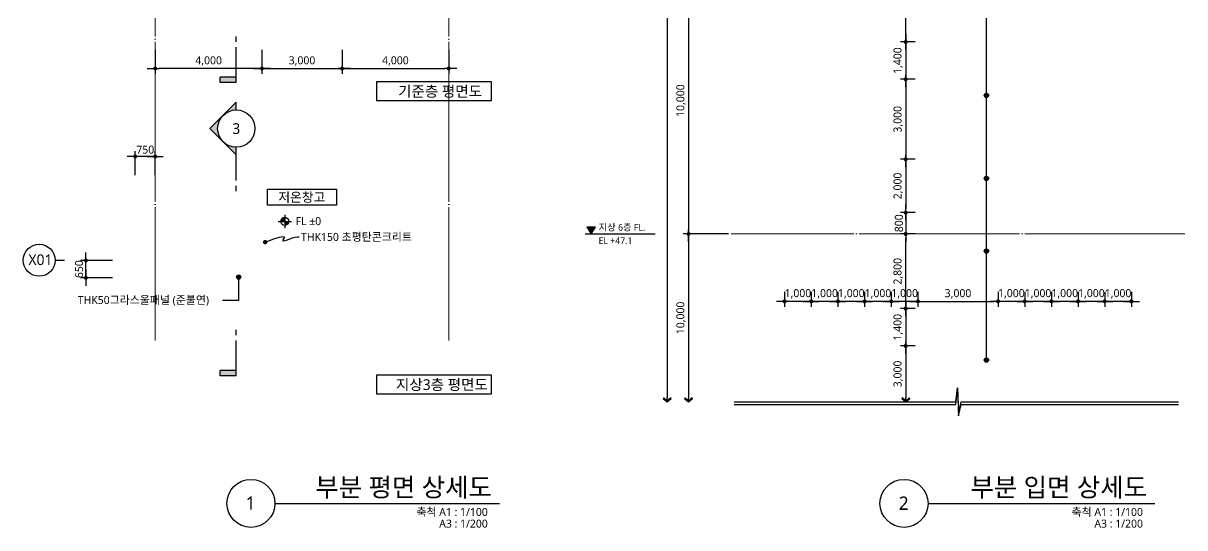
# Model space of a CAD drawing. Header units: millimetres. Extents: x -420989 to -259189, y -1306565 to -1134794.
# Drawn here: x -336989 to -293450, y -1187765 to -1168841 of the extents above; entities that cross this region are included whole.
import ezdxf
from ezdxf.enums import TextEntityAlignment as Align

# ---------------------------------------------------------------- set-up
doc = ezdxf.new("R2010")
doc.units = ezdxf.units.MM
doc.header["$LTSCALE"] = 100
doc.header["$MEASUREMENT"] = 0
doc.linetypes.add('CEN', pattern=[62, 60, -1, 0, -1])
doc.layers.get('0').update_dxf_attribs({"linetype": 'CONTINUOUS'})
for name, color, linetype in [('7-지시선', 7, 'CONTINUOUS'), ('A-DIMS', 7, 'CONTINUOUS'), ('A-MKXS-LEAD', 7, 'CONTINUOUS'), ('AA-SYMB', 1, 'CONTINUOUS'), ('SYMB', 7, 'CONTINUOUS'), ('TEXT', 4, 'CONTINUOUS')]:
    doc.layers.add(name, color=color, linetype=linetype)
for name, color, linetype, lineweight in [('A-AXIS-BUBL', 7, 'CONTINUOUS', 25), ('A-AXIS-LINE', 1, 'CEN', 15), ('A-CONC-LIN1', 2, 'CONTINUOUS', 40), ('A-MKXS-MAK1', 3, 'CONTINUOUS', 25), ('A-MKXS-TEXT1', 3, 'CONTINUOUS', 25), ('A-MKXS-TEXT2', 7, 'CONTINUOUS', 25), ('A-MKXX-NAME', 3, 'CONTINUOUS', 25), ('A-MKXX-SYMB', 7, 'CONTINUOUS', 25), ('A-XXXX-SYMB', 7, 'CONTINUOUS', 25), ('A-XXXX-TXT1', 3, 'CONTINUOUS', 25), ('A-XXXX-TXT2', 3, 'CONTINUOUS', 25)]:
    doc.layers.add(name, color=color, linetype=linetype, lineweight=lineweight)
doc.styles.add('HY울릉도L', font='')
doc.styles.add('맑은고딕', font='malgun.ttf')
doc.styles.get('HY울릉도L').set_extended_font_data('HYwulM')
doc.dimstyles.new('CDIM', dxfattribs={"dimtxt": 3, "dimasz": 1.5, "dimexe": 2, "dimexo": 1, "dimgap": 1, "dimtad": 1, "dimdec": 0, "dimrnd": 0.5, "dimzin": 0, "dimdsep": 32, "dimlunit": 6, "dimtxsty": 'HY울릉도L', "dimblk1": '_CIDOT', "dimblk2": '_CIDOT', "dimsah": 1, "dimcen": 5.5, "dimclrd": 2, "dimclre": 2, "dimclrt": 7, "dimadec": 0, "dimazin": 0, "dimtfac": 1, "dimtdec": 0, "dimtix": 1, "dimtmove": 2, "dimatfit": 1, "dimldrblk": '_CIDOT', "dimfxl": 1, "dimtolj": 1, "dimtzin": 0, "dimlwd": -1, "dimarcsym": 0})

# ---------------------------------------------------------------- blocks, each defined once
blk = doc.blocks.new('_CIDOT')
at = {"color": 0, "linetype": 'ByBlock'}
blk.add_line((2, 0), (-1, 0), dxfattribs=at)
at = {"color": 0, "linetype": 'ByBlock', "const_width": 0.5}
blk.add_lwpolyline([(-0.25, 0, 1), (0.25, 0, 1)], format="xyb", close=True, dxfattribs=at)
blk = doc.blocks.new('*D24')
at = {"layer": 'A-DIMS', "lineweight": -2, "transparency": 16777216}
for p, q in [((-300450, -1178912), (-300450, -1179472)), ((-299450, -1178912), (-299450, -1179472))]:
    blk.add_line(p, q, dxfattribs=at)
at = {"layer": 'A-DIMS', "transparency": 16777216}
for p, q in [((-300600, -1179272), (-300750, -1179272)), ((-299450, -1179272), (-300450, -1179272)), ((-299300, -1179272), (-299150, -1179272))]:
    blk.add_line(p, q, dxfattribs=at)
at = {"layer": 'A-DIMS', "transparency": 16777216, "xscale": 150, "yscale": 150, "zscale": 150}
blk.add_blockref('_CIDOT', (-300450, -1179272), dxfattribs=at)
at = {"layer": 'A-DIMS', "transparency": 16777216, "xscale": 150, "yscale": 150, "zscale": 150, "rotation": 180}
blk.add_blockref('_CIDOT', (-299450, -1179272), dxfattribs=at)
at = {"layer": 'A-DIMS', "color": 3, "transparency": 16777216, "insert": (-299950, -1178991), "char_height": 300, "attachment_point": 5, "style": '맑은고딕'}
blk.add_mtext('\\A1;1,000', dxfattribs=at)
blk = doc.blocks.new('*D25')
at = {"layer": 'A-DIMS', "lineweight": -2, "transparency": 16777216}
for p, q in [((-303450, -1178912), (-303450, -1179472)), ((-300450, -1178912), (-300450, -1179472))]:
    blk.add_line(p, q, dxfattribs=at)
at = {"layer": 'A-DIMS', "transparency": 16777216}
blk.add_line((-303300, -1179272), (-300600, -1179272), dxfattribs=at)
at = {"layer": 'A-DIMS', "transparency": 16777216, "xscale": 150, "yscale": 150, "zscale": 150, "rotation": 180}
blk.add_blockref('_CIDOT', (-303450, -1179272), dxfattribs=at)
at = {"layer": 'A-DIMS', "transparency": 16777216, "xscale": 150, "yscale": 150, "zscale": 150}
blk.add_blockref('_CIDOT', (-300450, -1179272), dxfattribs=at)
at = {"layer": 'A-DIMS', "color": 3, "transparency": 16777216, "insert": (-301950, -1178992), "char_height": 300, "attachment_point": 5, "style": '맑은고딕'}
blk.add_mtext('\\A1;3,000', dxfattribs=at)
blk = doc.blocks.new('*D26')
at = {"layer": 'A-DIMS', "lineweight": -2, "transparency": 16777216}
for p, q in [((-299450, -1178912), (-299450, -1179472)), ((-298450, -1178912), (-298450, -1179472))]:
    blk.add_line(p, q, dxfattribs=at)
at = {"layer": 'A-DIMS', "transparency": 16777216}
for p, q in [((-299600, -1179272), (-299750, -1179272)), ((-298450, -1179272), (-299450, -1179272)), ((-298300, -1179272), (-298150, -1179272))]:
    blk.add_line(p, q, dxfattribs=at)
at = {"layer": 'A-DIMS', "transparency": 16777216, "xscale": 150, "yscale": 150, "zscale": 150}
blk.add_blockref('_CIDOT', (-299450, -1179272), dxfattribs=at)
at = {"layer": 'A-DIMS', "transparency": 16777216, "xscale": 150, "yscale": 150, "zscale": 150, "rotation": 180}
blk.add_blockref('_CIDOT', (-298450, -1179272), dxfattribs=at)
at = {"layer": 'A-DIMS', "color": 3, "transparency": 16777216, "insert": (-298950, -1178991), "char_height": 300, "attachment_point": 5, "style": '맑은고딕'}
blk.add_mtext('\\A1;1,000', dxfattribs=at)
blk = doc.blocks.new('*D27')
at = {"layer": 'A-DIMS', "lineweight": -2, "transparency": 16777216}
for p, q in [((-298450, -1178912), (-298450, -1179472)), ((-297450, -1178912), (-297450, -1179472))]:
    blk.add_line(p, q, dxfattribs=at)
at = {"layer": 'A-DIMS', "transparency": 16777216}
for p, q in [((-298600, -1179272), (-298750, -1179272)), ((-297450, -1179272), (-298450, -1179272)), ((-297300, -1179272), (-297150, -1179272))]:
    blk.add_line(p, q, dxfattribs=at)
at = {"layer": 'A-DIMS', "transparency": 16777216, "xscale": 150, "yscale": 150, "zscale": 150}
blk.add_blockref('_CIDOT', (-298450, -1179272), dxfattribs=at)
at = {"layer": 'A-DIMS', "transparency": 16777216, "xscale": 150, "yscale": 150, "zscale": 150, "rotation": 180}
blk.add_blockref('_CIDOT', (-297450, -1179272), dxfattribs=at)
at = {"layer": 'A-DIMS', "color": 3, "transparency": 16777216, "insert": (-297950, -1178991), "char_height": 300, "attachment_point": 5, "style": '맑은고딕'}
blk.add_mtext('\\A1;1,000', dxfattribs=at)
blk = doc.blocks.new('*D28')
at = {"layer": 'A-DIMS', "lineweight": -2, "transparency": 16777216}
for p, q in [((-297450, -1178912), (-297450, -1179472)), ((-296450, -1178912), (-296450, -1179472))]:
    blk.add_line(p, q, dxfattribs=at)
at = {"layer": 'A-DIMS', "transparency": 16777216}
for p, q in [((-297600, -1179272), (-297750, -1179272)), ((-296450, -1179272), (-297450, -1179272)), ((-296300, -1179272), (-296150, -1179272))]:
    blk.add_line(p, q, dxfattribs=at)
at = {"layer": 'A-DIMS', "transparency": 16777216, "xscale": 150, "yscale": 150, "zscale": 150}
blk.add_blockref('_CIDOT', (-297450, -1179272), dxfattribs=at)
at = {"layer": 'A-DIMS', "transparency": 16777216, "xscale": 150, "yscale": 150, "zscale": 150, "rotation": 180}
blk.add_blockref('_CIDOT', (-296450, -1179272), dxfattribs=at)
at = {"layer": 'A-DIMS', "color": 3, "transparency": 16777216, "insert": (-296950, -1178991), "char_height": 300, "attachment_point": 5, "style": '맑은고딕'}
blk.add_mtext('\\A1;1,000', dxfattribs=at)
blk = doc.blocks.new('*D29')
at = {"layer": 'A-DIMS', "lineweight": -2, "transparency": 16777216}
for p, q in [((-307450, -1178912), (-307450, -1179472)), ((-306450, -1178912), (-306450, -1179472))]:
    blk.add_line(p, q, dxfattribs=at)
at = {"layer": 'A-DIMS', "transparency": 16777216}
for p, q in [((-307600, -1179272), (-307750, -1179272)), ((-306450, -1179272), (-307450, -1179272)), ((-306300, -1179272), (-306150, -1179272))]:
    blk.add_line(p, q, dxfattribs=at)
at = {"layer": 'A-DIMS', "transparency": 16777216, "xscale": 150, "yscale": 150, "zscale": 150}
blk.add_blockref('_CIDOT', (-307450, -1179272), dxfattribs=at)
at = {"layer": 'A-DIMS', "transparency": 16777216, "xscale": 150, "yscale": 150, "zscale": 150, "rotation": 180}
blk.add_blockref('_CIDOT', (-306450, -1179272), dxfattribs=at)
at = {"layer": 'A-DIMS', "color": 3, "transparency": 16777216, "insert": (-306950, -1178991), "char_height": 300, "attachment_point": 5, "style": '맑은고딕'}
blk.add_mtext('\\A1;1,000', dxfattribs=at)
blk = doc.blocks.new('*D30')
at = {"layer": 'A-DIMS', "lineweight": -2, "transparency": 16777216}
for p, q in [((-306450, -1178912), (-306450, -1179472)), ((-305450, -1178912), (-305450, -1179472))]:
    blk.add_line(p, q, dxfattribs=at)
at = {"layer": 'A-DIMS', "transparency": 16777216}
for p, q in [((-306600, -1179272), (-306750, -1179272)), ((-305450, -1179272), (-306450, -1179272)), ((-305300, -1179272), (-305150, -1179272))]:
    blk.add_line(p, q, dxfattribs=at)
at = {"layer": 'A-DIMS', "transparency": 16777216, "xscale": 150, "yscale": 150, "zscale": 150}
blk.add_blockref('_CIDOT', (-306450, -1179272), dxfattribs=at)
at = {"layer": 'A-DIMS', "transparency": 16777216, "xscale": 150, "yscale": 150, "zscale": 150, "rotation": 180}
blk.add_blockref('_CIDOT', (-305450, -1179272), dxfattribs=at)
at = {"layer": 'A-DIMS', "color": 3, "transparency": 16777216, "insert": (-305950, -1178991), "char_height": 300, "attachment_point": 5, "style": '맑은고딕'}
blk.add_mtext('\\A1;1,000', dxfattribs=at)
blk = doc.blocks.new('*D31')
at = {"layer": 'A-DIMS', "lineweight": -2, "transparency": 16777216}
for p, q in [((-305450, -1178912), (-305450, -1179472)), ((-304450, -1178912), (-304450, -1179472))]:
    blk.add_line(p, q, dxfattribs=at)
at = {"layer": 'A-DIMS', "transparency": 16777216}
for p, q in [((-305600, -1179272), (-305750, -1179272)), ((-304450, -1179272), (-305450, -1179272)), ((-304300, -1179272), (-304150, -1179272))]:
    blk.add_line(p, q, dxfattribs=at)
at = {"layer": 'A-DIMS', "transparency": 16777216, "xscale": 150, "yscale": 150, "zscale": 150}
blk.add_blockref('_CIDOT', (-305450, -1179272), dxfattribs=at)
at = {"layer": 'A-DIMS', "transparency": 16777216, "xscale": 150, "yscale": 150, "zscale": 150, "rotation": 180}
blk.add_blockref('_CIDOT', (-304450, -1179272), dxfattribs=at)
at = {"layer": 'A-DIMS', "color": 3, "transparency": 16777216, "insert": (-304950, -1178991), "char_height": 300, "attachment_point": 5, "style": '맑은고딕'}
blk.add_mtext('\\A1;1,000', dxfattribs=at)
blk = doc.blocks.new('*D49')
at = {"layer": 'A-DIMS', "lineweight": -2, "transparency": 16777216}
for p, q in [((-308450, -1178912), (-308450, -1179472)), ((-307450, -1178912), (-307450, -1179472))]:
    blk.add_line(p, q, dxfattribs=at)
at = {"layer": 'A-DIMS', "transparency": 16777216}
for p, q in [((-308600, -1179272), (-308750, -1179272)), ((-307450, -1179272), (-308450, -1179272)), ((-307300, -1179272), (-307150, -1179272))]:
    blk.add_line(p, q, dxfattribs=at)
at = {"layer": 'A-DIMS', "transparency": 16777216, "xscale": 150, "yscale": 150, "zscale": 150}
blk.add_blockref('_CIDOT', (-308450, -1179272), dxfattribs=at)
at = {"layer": 'A-DIMS', "transparency": 16777216, "xscale": 150, "yscale": 150, "zscale": 150, "rotation": 180}
blk.add_blockref('_CIDOT', (-307450, -1179272), dxfattribs=at)
at = {"layer": 'A-DIMS', "color": 3, "transparency": 16777216, "insert": (-307950, -1178991), "char_height": 300, "attachment_point": 5, "style": '맑은고딕'}
blk.add_mtext('\\A1;1,000', dxfattribs=at)
blk = doc.blocks.new('*D50')
at = {"layer": 'A-DIMS', "lineweight": -2, "transparency": 16777216}
for p, q in [((-296450, -1178912), (-296450, -1179472)), ((-295450, -1178912), (-295450, -1179472))]:
    blk.add_line(p, q, dxfattribs=at)
at = {"layer": 'A-DIMS', "transparency": 16777216}
for p, q in [((-296600, -1179272), (-296750, -1179272)), ((-295450, -1179272), (-296450, -1179272)), ((-295300, -1179272), (-295150, -1179272))]:
    blk.add_line(p, q, dxfattribs=at)
at = {"layer": 'A-DIMS', "transparency": 16777216, "xscale": 150, "yscale": 150, "zscale": 150}
blk.add_blockref('_CIDOT', (-296450, -1179272), dxfattribs=at)
at = {"layer": 'A-DIMS', "transparency": 16777216, "xscale": 150, "yscale": 150, "zscale": 150, "rotation": 180}
blk.add_blockref('_CIDOT', (-295450, -1179272), dxfattribs=at)
at = {"layer": 'A-DIMS', "color": 3, "transparency": 16777216, "insert": (-295950, -1178991), "char_height": 300, "attachment_point": 5, "style": '맑은고딕'}
blk.add_mtext('\\A1;1,000', dxfattribs=at)
blk = doc.blocks.new('*D86')
at = {"layer": 'A-DIMS', "lineweight": -2, "transparency": 16777216}
for p, q in [((-303550, -1173944), (-304111, -1173944)), ((-303550, -1175944), (-304111, -1175944))]:
    blk.add_line(p, q, dxfattribs=at)
at = {"layer": 'A-DIMS', "transparency": 16777216}
blk.add_line((-303911, -1174094), (-303911, -1175794), dxfattribs=at)
at = {"layer": 'A-DIMS', "transparency": 16777216, "xscale": 150, "yscale": 150, "zscale": 150}
for p, rotation in [((-303911, -1173944), 89.99934911765662), ((-303911, -1175944), 269.9993491176566)]:
    blk.add_blockref('_CIDOT', p, dxfattribs=dict(at, rotation=rotation))
at = {"layer": 'A-DIMS', "color": 3, "transparency": 16777216, "insert": (-304191, -1174944), "char_height": 300, "attachment_point": 5, "rotation": 89.9993, "style": '맑은고딕'}
blk.add_mtext('\\A1;2,000', dxfattribs=at)
blk = doc.blocks.new('*D82')
at = {"layer": 'A-DIMS', "lineweight": -2, "transparency": 16777216}
for p, q in [((-303550, -1170944), (-304111, -1170944)), ((-303550, -1173944), (-304111, -1173944))]:
    blk.add_line(p, q, dxfattribs=at)
at = {"layer": 'A-DIMS', "transparency": 16777216}
blk.add_line((-303911, -1171094), (-303911, -1173794), dxfattribs=at)
at = {"layer": 'A-DIMS', "transparency": 16777216, "xscale": 150, "yscale": 150, "zscale": 150}
for p, rotation in [((-303911, -1170944), 89.99934911765662), ((-303911, -1173944), 269.9993491176566)]:
    blk.add_blockref('_CIDOT', p, dxfattribs=dict(at, rotation=rotation))
at = {"layer": 'A-DIMS', "color": 3, "transparency": 16777216, "insert": (-304191, -1172444), "char_height": 300, "attachment_point": 5, "rotation": 89.9993, "style": '맑은고딕'}
blk.add_mtext('\\A1;3,000', dxfattribs=at)
blk = doc.blocks.new('*D83')
at = {"layer": 'A-DIMS', "lineweight": -2, "transparency": 16777216}
for p, q in [((-303550, -1169544), (-304111, -1169544)), ((-303550, -1170944), (-304111, -1170944))]:
    blk.add_line(p, q, dxfattribs=at)
at = {"layer": 'A-DIMS', "transparency": 16777216}
blk.add_line((-303911, -1169694), (-303911, -1170794), dxfattribs=at)
at = {"layer": 'A-DIMS', "transparency": 16777216, "xscale": 150, "yscale": 150, "zscale": 150}
for p, rotation in [((-303911, -1169544), 89.99934911765662), ((-303911, -1170944), 269.9993491176566)]:
    blk.add_blockref('_CIDOT', p, dxfattribs=dict(at, rotation=rotation))
at = {"layer": 'A-DIMS', "color": 3, "transparency": 16777216, "insert": (-304192, -1170244), "char_height": 300, "attachment_point": 5, "rotation": 89.9993, "style": '맑은고딕'}
blk.add_mtext('\\A1;1,400', dxfattribs=at)
blk = doc.blocks.new('*D84')
at = {"layer": 'A-DIMS', "lineweight": -2, "transparency": 16777216}
for p, q in [((-303550, -1166744), (-304111, -1166744)), ((-303550, -1169544), (-304111, -1169544))]:
    blk.add_line(p, q, dxfattribs=at)
at = {"layer": 'A-DIMS', "transparency": 16777216}
blk.add_line((-303911, -1169394), (-303911, -1166894), dxfattribs=at)
at = {"layer": 'A-DIMS', "transparency": 16777216, "xscale": 150, "yscale": 150, "zscale": 150}
for p, rotation in [((-303911, -1166744), 90), ((-303911, -1169544), 270)]:
    blk.add_blockref('_CIDOT', p, dxfattribs=dict(at, rotation=rotation))
at = {"layer": 'A-DIMS', "color": 3, "transparency": 16777216, "insert": (-304191, -1168144), "char_height": 300, "attachment_point": 5, "rotation": 90, "style": '맑은고딕'}
blk.add_mtext('\\A1;2,800', dxfattribs=at)
blk = doc.blocks.new('*D96')
at = {"layer": 'A-DIMS', "lineweight": -2, "transparency": 16777216}
for p, q in [((-303550, -1179544), (-304111, -1179544)), ((-303550, -1180944), (-304111, -1180944))]:
    blk.add_line(p, q, dxfattribs=at)
at = {"layer": 'A-DIMS', "transparency": 16777216}
blk.add_line((-303911, -1179694), (-303911, -1180794), dxfattribs=at)
at = {"layer": 'A-DIMS', "transparency": 16777216, "xscale": 150, "yscale": 150, "zscale": 150}
for p, rotation in [((-303911, -1179544), 89.99934911765662), ((-303911, -1180944), 269.9993491176566)]:
    blk.add_blockref('_CIDOT', p, dxfattribs=dict(at, rotation=rotation))
at = {"layer": 'A-DIMS', "color": 3, "transparency": 16777216, "insert": (-304192, -1180244), "char_height": 300, "attachment_point": 5, "rotation": 89.9993, "style": '맑은고딕'}
blk.add_mtext('\\A1;1,400', dxfattribs=at)
blk = doc.blocks.new('*D97')
at = {"layer": 'A-DIMS', "lineweight": -2, "transparency": 16777216}
for p, q in [((-303550, -1176744), (-304111, -1176744)), ((-303550, -1179544), (-304111, -1179544))]:
    blk.add_line(p, q, dxfattribs=at)
at = {"layer": 'A-DIMS', "transparency": 16777216}
blk.add_line((-303911, -1179394), (-303911, -1176894), dxfattribs=at)
at = {"layer": 'A-DIMS', "transparency": 16777216, "xscale": 150, "yscale": 150, "zscale": 150}
for p, rotation in [((-303911, -1176744), 90), ((-303911, -1179544), 270)]:
    blk.add_blockref('_CIDOT', p, dxfattribs=dict(at, rotation=rotation))
at = {"layer": 'A-DIMS', "color": 3, "transparency": 16777216, "insert": (-304191, -1178144), "char_height": 300, "attachment_point": 5, "rotation": 90, "style": '맑은고딕'}
blk.add_mtext('\\A1;2,800', dxfattribs=at)
blk = doc.blocks.new('ARROW2')
blk.add_lwpolyline([(-1, 0.87), (-0.26, 0), (-1, -0.87), (-0.85, -1), (0, 0), (-0.85, 1)], close=True)
for points in [[(-1, 0.87), (-0.85, 1), (-0.26, 0), (0, 0)], [(-0.26, 0), (0, 0), (-1, -0.87), (-0.85, -1)]]:
    blk.add_solid(points)
at = {"layer": 'A-XXXX-SYMB'}
blk.add_line((0, 0), (-1, 0), dxfattribs=at)
blk = doc.blocks.new('*D111')
at = {"layer": 'A-DIMS', "lineweight": -2, "transparency": 16777216}
blk.add_line((-310550, -1141494), (-313050, -1141494), dxfattribs=at)
at = {"layer": 'A-DIMS', "transparency": 16777216}
blk.add_line((-312850, -1141644), (-312850, -1182894), dxfattribs=at)
at = {"layer": 'A-DIMS', "transparency": 16777216, "xscale": 150, "yscale": 150, "zscale": 150}
for name, p, rotation in [('_CIDOT', (-312850, -1141494), 90), ('ARROW2', (-312850, -1183044), 270)]:
    blk.add_blockref(name, p, dxfattribs=dict(at, rotation=rotation))
at = {"layer": 'A-DIMS', "color": 3, "transparency": 16777216, "insert": (-313131, -1162269), "char_height": 300, "attachment_point": 5, "rotation": 90, "style": '맑은고딕'}
blk.add_mtext('\\A1;76,500', dxfattribs=at)
blk = doc.blocks.new('*D112')
at = {"layer": 'A-DIMS', "lineweight": -2, "transparency": 16777216}
for p, q in [((-310550, -1166744), (-312250, -1166744)), ((-310550, -1176744), (-312250, -1176744))]:
    blk.add_line(p, q, dxfattribs=at)
at = {"layer": 'A-DIMS', "transparency": 16777216}
blk.add_line((-312050, -1166894), (-312050, -1176594), dxfattribs=at)
at = {"layer": 'A-DIMS', "transparency": 16777216, "xscale": 150, "yscale": 150, "zscale": 150}
for p, rotation in [((-312050, -1166744), 90), ((-312050, -1176744), 270)]:
    blk.add_blockref('_CIDOT', p, dxfattribs=dict(at, rotation=rotation))
at = {"layer": 'A-DIMS', "color": 3, "transparency": 16777216, "insert": (-312331, -1171744), "char_height": 300, "attachment_point": 5, "rotation": 90, "style": '맑은고딕'}
blk.add_mtext('\\A1;10,000', dxfattribs=at)
blk = doc.blocks.new('*D114')
at = {"layer": 'A-DIMS', "lineweight": -2, "transparency": 16777216}
blk.add_line((-310550, -1176744), (-312250, -1176744), dxfattribs=at)
at = {"layer": 'A-DIMS', "transparency": 16777216}
blk.add_line((-312050, -1176894), (-312050, -1182894), dxfattribs=at)
at = {"layer": 'A-DIMS', "transparency": 16777216, "xscale": 150, "yscale": 150, "zscale": 150}
for name, p, rotation in [('_CIDOT', (-312050, -1176744), 90), ('ARROW2', (-312050, -1183044), 270)]:
    blk.add_blockref(name, p, dxfattribs=dict(at, rotation=rotation))
at = {"layer": 'A-DIMS', "color": 3, "transparency": 16777216, "insert": (-312331, -1179894), "char_height": 300, "attachment_point": 5, "rotation": 90, "style": '맑은고딕'}
blk.add_mtext('\\A1;10,000', dxfattribs=at)
blk = doc.blocks.new('*D115')
at = {"layer": 'A-DIMS', "lineweight": -2, "transparency": 16777216}
blk.add_line((-303550, -1180944), (-304111, -1180944), dxfattribs=at)
at = {"layer": 'A-DIMS', "transparency": 16777216}
blk.add_line((-303911, -1181094), (-303911, -1182894), dxfattribs=at)
at = {"layer": 'A-DIMS', "transparency": 16777216, "xscale": 150, "yscale": 150, "zscale": 150}
for name, p, rotation in [('_CIDOT', (-303911, -1180944), 90), ('ARROW2', (-303911, -1183044), 270)]:
    blk.add_blockref(name, p, dxfattribs=dict(at, rotation=rotation))
at = {"layer": 'A-DIMS', "color": 3, "transparency": 16777216, "insert": (-304191, -1181994), "char_height": 300, "attachment_point": 5, "rotation": 90, "style": '맑은고딕'}
blk.add_mtext('\\A1;3,000', dxfattribs=at)
blk = doc.blocks.new('*D123')
at = {"layer": 'A-DIMS', "transparency": 16777216}
for p, q in [((-334639, -1177589), (-334639, -1177439)), ((-334639, -1178389), (-334639, -1177739)), ((-334639, -1178539), (-334639, -1178689))]:
    blk.add_line(p, q, dxfattribs=at)
at = {"layer": 'A-DIMS', "lineweight": -2, "transparency": 16777216}
for p, q in [((-333639, -1177739), (-334839, -1177739)), ((-333639, -1178389), (-334839, -1178389))]:
    blk.add_line(p, q, dxfattribs=at)
at = {"layer": 'A-DIMS', "transparency": 16777216, "xscale": 150, "yscale": 150, "zscale": 150}
for p, rotation in [((-334639, -1177739), 270), ((-334639, -1178389), 90)]:
    blk.add_blockref('_CIDOT', p, dxfattribs=dict(at, rotation=rotation))
at = {"layer": 'A-DIMS', "color": 3, "transparency": 16777216, "insert": (-334894, -1178064), "char_height": 300, "attachment_point": 5, "rotation": 90, "style": '맑은고딕'}
blk.add_mtext('\\A1;650', dxfattribs=at)
blk = doc.blocks.new('*D130')
at = {"layer": 'A-DIMS', "lineweight": -2, "transparency": 16777216}
for p, q in [((-332039, -1169839), (-332039, -1170739)), ((-328039, -1169839), (-328039, -1170739))]:
    blk.add_line(p, q, dxfattribs=at)
at = {"layer": 'A-DIMS', "transparency": 16777216}
blk.add_line((-328189, -1170539), (-331889, -1170539), dxfattribs=at)
at = {"layer": 'A-DIMS', "transparency": 16777216, "xscale": 150, "yscale": 150, "zscale": 150, "rotation": 180}
blk.add_blockref('_CIDOT', (-332039, -1170539), dxfattribs=at)
at = {"layer": 'A-DIMS', "transparency": 16777216, "xscale": 150, "yscale": 150, "zscale": 150}
blk.add_blockref('_CIDOT', (-328039, -1170539), dxfattribs=at)
at = {"layer": 'A-DIMS', "color": 3, "transparency": 16777216, "insert": (-330039, -1170259), "char_height": 300, "attachment_point": 5, "style": '맑은고딕'}
blk.add_mtext('\\A1;4,000', dxfattribs=at)
blk = doc.blocks.new('*D131')
at = {"layer": 'A-DIMS', "lineweight": -2, "transparency": 16777216}
for p, q in [((-328039, -1169839), (-328039, -1170739)), ((-325039, -1169839), (-325039, -1170739))]:
    blk.add_line(p, q, dxfattribs=at)
at = {"layer": 'A-DIMS', "transparency": 16777216}
blk.add_line((-327889, -1170539), (-325189, -1170539), dxfattribs=at)
at = {"layer": 'A-DIMS', "transparency": 16777216, "xscale": 150, "yscale": 150, "zscale": 150, "rotation": 180}
blk.add_blockref('_CIDOT', (-328039, -1170539), dxfattribs=at)
at = {"layer": 'A-DIMS', "transparency": 16777216, "xscale": 150, "yscale": 150, "zscale": 150}
blk.add_blockref('_CIDOT', (-325039, -1170539), dxfattribs=at)
at = {"layer": 'A-DIMS', "color": 3, "transparency": 16777216, "insert": (-326539, -1170259), "char_height": 300, "attachment_point": 5, "style": '맑은고딕'}
blk.add_mtext('\\A1;3,000', dxfattribs=at)
blk = doc.blocks.new('*D132')
at = {"layer": 'A-DIMS', "lineweight": -2, "transparency": 16777216}
for p, q in [((-325039, -1169839), (-325039, -1170739)), ((-321039, -1169839), (-321039, -1170739))]:
    blk.add_line(p, q, dxfattribs=at)
at = {"layer": 'A-DIMS', "transparency": 16777216}
blk.add_line((-324889, -1170539), (-321189, -1170539), dxfattribs=at)
at = {"layer": 'A-DIMS', "transparency": 16777216, "xscale": 150, "yscale": 150, "zscale": 150, "rotation": 180}
blk.add_blockref('_CIDOT', (-325039, -1170539), dxfattribs=at)
at = {"layer": 'A-DIMS', "transparency": 16777216, "xscale": 150, "yscale": 150, "zscale": 150}
blk.add_blockref('_CIDOT', (-321039, -1170539), dxfattribs=at)
at = {"layer": 'A-DIMS', "color": 3, "transparency": 16777216, "insert": (-323039, -1170259), "char_height": 300, "attachment_point": 5, "style": '맑은고딕'}
blk.add_mtext('\\A1;4,000', dxfattribs=at)
blk = doc.blocks.new('A$C55C64937')
at = {"layer": 'A-MKXS-MAK1'}
blk.add_hatch(color=256, dxfattribs=at).paths.add_polyline_path([(-1526, 600), (-1726, 600), (-1726, 0), (-1526, 0)])
for p, q in [((-1726, 600), (-1526, 600)), ((-1726, 0), (-1726, 600)), ((-1526, 0), (-1526, 600)), ((-1726, 0), (-400, 0)), ((-200, 0), (0, 0))]:
    blk.add_line(p, q, dxfattribs=at)
blk = doc.blocks.new('A$C1F441119')
at = {"layer": 'A-MKXS-MAK1'}
h = blk.add_hatch(color=256, dxfattribs=at)
h.paths.add_polyline_path([(-41, 1006), (-536, 511, -0.414214), (454, 511)])
h.paths.add_polyline_path([(-536, 511), (-1031, 16), (-741, 16, -0.198912)])
h.paths.add_polyline_path([(454, 511, -0.198912), (659, 16), (949, 16)])
for p, q in [((-1031, 16), (-41, 1006)), ((949, 16), (-41, 1006)), ((-2387, 16), (-2187, 16)), ((-1987, 16), (-741, 16)), ((659, 16), (949, 16))]:
    blk.add_line(p, q, dxfattribs=at)
blk.add_circle((-41, 16), 700, dxfattribs=at)
blk = doc.blocks.new('*D135')
at = {"layer": 'A-DIMS', "lineweight": -2, "transparency": 16777216}
for p, q in [((-332789, -1174539), (-332789, -1173639)), ((-332039, -1174539), (-332039, -1173639))]:
    blk.add_line(p, q, dxfattribs=at)
at = {"layer": 'A-DIMS', "transparency": 16777216}
for p, q in [((-332939, -1173839), (-333089, -1173839)), ((-332039, -1173839), (-332789, -1173839)), ((-331889, -1173839), (-331739, -1173839))]:
    blk.add_line(p, q, dxfattribs=at)
at = {"layer": 'A-DIMS', "transparency": 16777216, "xscale": 150, "yscale": 150, "zscale": 150}
blk.add_blockref('_CIDOT', (-332789, -1173839), dxfattribs=at)
at = {"layer": 'A-DIMS', "transparency": 16777216, "xscale": 150, "yscale": 150, "zscale": 150, "rotation": 180}
blk.add_blockref('_CIDOT', (-332039, -1173839), dxfattribs=at)
at = {"layer": 'A-DIMS', "color": 3, "transparency": 16777216, "insert": (-332414, -1173584), "char_height": 300, "attachment_point": 5, "style": '맑은고딕'}
blk.add_mtext('\\A1;750', dxfattribs=at)
blk = doc.blocks.new('입단면LEVEL1')
at = {"layer": 'SYMB', "linetype": 'ByBlock'}
blk.add_line((0, 0), (26.26, 0), dxfattribs=at)
blk.add_lwpolyline([(0.64, 2.5), (2.24, 0), (3.84, 2.5)], close=True, dxfattribs=at)
blk.add_solid([(0.64, 2.5), (3.84, 2.5), (2.24, 0)], dxfattribs=at)
at = {"layer": 'TEXT', "style": '맑은고딕'}
for tag, p in [('층레벨', (5.03, 1.28)), ('LEVEL', (5.85, -2.99))]:
    blk.add_attdef(tag, p, '', height=2.5, dxfattribs=at)
blk = doc.blocks.new('*D156')
at = {"layer": 'A-DIMS', "lineweight": -2, "transparency": 16777216}
for p, q in [((-303550, -1175944), (-304111, -1175944)), ((-303550, -1176744), (-304111, -1176744))]:
    blk.add_line(p, q, dxfattribs=at)
at = {"layer": 'A-DIMS', "transparency": 16777216}
for p, q in [((-303911, -1175794), (-303911, -1175644)), ((-303911, -1175944), (-303911, -1176744)), ((-303911, -1176894), (-303911, -1177044))]:
    blk.add_line(p, q, dxfattribs=at)
at = {"layer": 'A-DIMS', "transparency": 16777216, "xscale": 150, "yscale": 150, "zscale": 150}
for p, rotation in [((-303911, -1175944), 269.9993491176566), ((-303911, -1176744), 89.9993491176566)]:
    blk.add_blockref('_CIDOT', p, dxfattribs=dict(at, rotation=rotation))
at = {"layer": 'A-DIMS', "color": 3, "transparency": 16777216, "insert": (-304166, -1176344), "char_height": 300, "attachment_point": 5, "rotation": 89.9993, "style": '맑은고딕'}
blk.add_mtext('\\A1;800', dxfattribs=at)
blk = doc.blocks.new('*D295')
at = {"layer": 'A-DIMS', "lineweight": -2, "transparency": 16777216}
for p, q in [((-304450, -1178912), (-304450, -1179472)), ((-303450, -1178912), (-303450, -1179472))]:
    blk.add_line(p, q, dxfattribs=at)
at = {"layer": 'A-DIMS', "transparency": 16777216}
for p, q in [((-304600, -1179272), (-304750, -1179272)), ((-303450, -1179272), (-304450, -1179272)), ((-303300, -1179272), (-303150, -1179272))]:
    blk.add_line(p, q, dxfattribs=at)
at = {"layer": 'A-DIMS', "transparency": 16777216, "xscale": 150, "yscale": 150, "zscale": 150}
blk.add_blockref('_CIDOT', (-304450, -1179272), dxfattribs=at)
at = {"layer": 'A-DIMS', "transparency": 16777216, "xscale": 150, "yscale": 150, "zscale": 150, "rotation": 180}
blk.add_blockref('_CIDOT', (-303450, -1179272), dxfattribs=at)
at = {"layer": 'A-DIMS', "color": 3, "transparency": 16777216, "insert": (-303950, -1178991), "char_height": 300, "attachment_point": 5, "style": '맑은고딕'}
blk.add_mtext('\\A1;1,000', dxfattribs=at)

msp = doc.modelspace()

# ---------------------------------------------------------------- hatches: boundary and pattern name
at = {"layer": 'A-MKXX-SYMB'}
h = msp.add_hatch(color=256, dxfattribs=at)
edge = h.paths.add_edge_path()
edge.add_arc((-300886.1, -1171548.7), 80, 0, 360)
h = msp.add_hatch(color=256, dxfattribs=at)
edge = h.paths.add_edge_path()
edge.add_arc((-300886.1, -1174659.7), 80, 0, 360)
h = msp.add_hatch(color=256, dxfattribs=at)
edge = h.paths.add_edge_path()
edge.add_arc((-300886.1, -1177385.9), 80, 0, 360)
h = msp.add_hatch(color=256, dxfattribs=at)
edge = h.paths.add_edge_path()
edge.add_arc((-328913.6, -1178362), 80, 0, 360)
h = msp.add_hatch(color=256, dxfattribs=at)
edge = h.paths.add_edge_path()
edge.add_arc((-300886.1, -1181474.4), 80, 0, 360)
at = {"layer": 'A-XXXX-SYMB'}
h = msp.add_hatch(color=256, dxfattribs=at)
h.paths.add_polyline_path([(-327187.8, -1176121.4, 0.4142136), (-327337.8, -1176271.4), (-327187.8, -1176271.4)])
h.paths.add_polyline_path([(-327037.8, -1176271.4), (-327187.8, -1176271.4), (-327187.8, -1176421.4, 0.4142136)])

# ---------------------------------------------------------------- linework, layer by layer
at = {"layer": '7-지시선'}
for points in [[(-300886.1, -1181474.4), (-300886.1, -1138360.8), (-301486.1, -1138360.8)], [(-328913.6, -1178362), (-328913.6, -1179238.7), (-329513.6, -1179238.7)]]:
    msp.add_lwpolyline(points, dxfattribs=at)
at = {"layer": 'A-AXIS-BUBL', "ltscale": 0.2}
msp.add_line((-335438.8, -1177738.7), (-335788.8, -1177738.7), dxfattribs=at)
msp.add_circle((-336388.8, -1177732.8), 600, dxfattribs=at)
at = {"layer": 'A-AXIS-LINE'}
for p, q in [((-332038.8, -1138544.2), (-332038.8, -1180738.7)), ((-321038.8, -1138544.2), (-321038.8, -1180738.7)), ((-293450.3, -1176744.2), (-310450.3, -1176744.2))]:
    msp.add_line(p, q, dxfattribs=at)
at = {"layer": 'A-MKXS-LEAD'}
msp.add_lwpolyline([(-327919.4, -1177053.4), (-327593.6, -1176930.6), (-327381.3, -1176864.3), (-327260.5, -1176842.8), (-327209.1, -1176854.4), (-327205.3, -1176887.4), (-327226.9, -1176930.1), (-327252, -1176970.7), (-327258.6, -1176997.6), (-327229.7, -1177002), (-327169.3, -1176987.4), (-327086.4, -1176960), (-326990.1, -1176926.3), (-326889.4, -1176892.7), (-326793.4, -1176865.5), (-326711.1, -1176851.1), (-326651.5, -1176855.9)], dxfattribs=at)
at = {"layer": 'A-MKXS-LEAD', "const_width": 80}
msp.add_lwpolyline([(-327960.9, -1177049.3, 1), (-327878, -1177057.6, 1)], format="xyb", close=True, dxfattribs=at)
at = {"layer": 'A-MKXX-SYMB'}
msp.add_lwpolyline([(-325241.7, -1175665.1), (-327835.8, -1175665.1), (-327835.8, -1175065.1), (-325241.7, -1175065.1)], close=True, dxfattribs=at)
for centre in [(-300886.1, -1171548.7), (-300886.1, -1174659.7), (-300886.1, -1177385.9), (-328913.6, -1178362), (-300886.1, -1181474.4)]:
    msp.add_circle(centre, 80, dxfattribs=at)
at = {"layer": 'A-XXXX-SYMB'}
for p, q in [((-327437.8, -1176271.4), (-326937.8, -1176271.4)), ((-327187.8, -1176021.4), (-327187.8, -1176521.4)), ((-327554.4, -1186848.9), (-319133.4, -1186848.9)), ((-303074.2, -1186848.9), (-294575.7, -1186848.9))]:
    msp.add_line(p, q, dxfattribs=at)
for centre, radius in [((-327187.8, -1176271.4), 150), ((-328454.4, -1186848.9), 900), ((-303974.2, -1186848.9), 900)]:
    msp.add_circle(centre, radius, dxfattribs=at)
at = {"layer": 'AA-SYMB'}
for points in [[(-310346.6, -1183044.2), (-302036.5, -1183044.2), (-301969.1, -1182511.8), (-301935.5, -1183465.5), (-301828.9, -1183044.2), (-293687.2, -1183044.2)], [(-310346.6, -1183144.2), (-302036.5, -1183144.2), (-301969.1, -1182611.8), (-301935.5, -1183565.5), (-301828.9, -1183144.2), (-293687.2, -1183144.2)]]:
    msp.add_lwpolyline(points, dxfattribs=at)
at = {"layer": 'TEXT', "ltscale": 100}
for points in [[(-319438.8, -1171739.4), (-319438.8, -1171038.7), (-323743, -1171038.7), (-323743, -1171739.4)], [(-319438.8, -1182739.4), (-319438.8, -1182038.7), (-323743, -1182038.7), (-323743, -1182739.4)]]:
    msp.add_lwpolyline(points, close=True, dxfattribs=at)

# ---------------------------------------------------------------- block references
at = {"layer": 'A-CONC-LIN1', "rotation": 90.00000000000001}
for name, p in [('A$C55C64937', (-329002.5, -1169343.4)), ('A$C1F441119', (-328986.3, -1172750.6)), ('A$C55C64937', (-329002.5, -1180343.4))]:
    msp.add_blockref(name, p, dxfattribs=at)
at = {"layer": 'TEXT'}
ref = msp.add_blockref('입단면LEVEL1', (-315922.7, -1176744.2), dxfattribs=dict(at, xscale=100, yscale=100, zscale=100))
ref.add_attrib('층레벨', ' 지상 6층 FL.', (-315506, -1176619.2, 0), dxfattribs={"height": 250, "style": '맑은고딕'})
ref.add_attrib('LEVEL', ' EL +47.1', (-315506, -1177119.2, 0), dxfattribs={"height": 250, "style": '맑은고딕'})

# ---------------------------------------------------------------- texts
at = {"layer": 'A-MKXS-TEXT1', "style": '맑은고딕'}
for s, p in [('THK150 초평탄콘크리트', (-326575.1, -1176855.9)), ('THK50그라스울패널 (준불연)', (-334944.9, -1179220.5))]:
    msp.add_text(s, height=300, dxfattribs=at).set_placement(p, align=Align.MIDDLE_LEFT)
at = {"layer": 'A-MKXS-TEXT2', "style": '맑은고딕'}
msp.add_text('3', height=400, dxfattribs=at).set_placement((-329002.5, -1172792), align=Align.MIDDLE)
at = {"layer": 'A-MKXX-NAME', "style": '맑은고딕'}
msp.add_text('저온창고', height=350, dxfattribs=at).set_placement((-326545.9, -1175365.1), align=Align.MIDDLE_CENTER)
at = {"layer": 'A-XXXX-TXT1', "style": '맑은고딕'}
for s, height, p in [('기준층 평면도', 400, (-319790, -1171715.1)), ('지상3층 평면도', 400, (-319573.1, -1182715.1)), ('부분 평면 상세도', 700, (-319419.2, -1186803.7)), ('부분 입면 상세도', 700, (-294861.5, -1186803.7))]:
    msp.add_text(s, height=height, dxfattribs=at).set_placement(p, align=Align.BOTTOM_RIGHT)
for s, p in [('1', (-328466, -1186838.3)), ('2', (-303985.8, -1186838.3))]:
    msp.add_text(s, height=500, dxfattribs=at).set_placement(p, align=Align.MIDDLE)
for s, p in [('축척 A1 : 1/100', (-319575, -1187021.2)), ('축척 A1 : 1/100', (-295017.3, -1187021.2)), ('A3 : 1/200', (-319575, -1187459.1)), ('A3 : 1/200', (-295017.3, -1187459.1))]:
    msp.add_text(s, height=300, dxfattribs=at).set_placement(p, align=Align.TOP_RIGHT)
at = {"layer": 'A-XXXX-TXT2', "style": '맑은고딕'}
msp.add_text('FL %%P0', height=300, dxfattribs=at).set_placement((-326777.4, -1176264.5), align=Align.MIDDLE_LEFT)
at = {"layer": 'A-XXXX-TXT2', "ltscale": 0.2, "style": '맑은고딕'}
msp.add_text('X01', height=400, dxfattribs=at).set_placement((-336343.5, -1177710.8), align=Align.MIDDLE)

# ---------------------------------------------------------------- dimensions: what is measured, and where the dimension line sits
at = {"layer": 'A-DIMS'}
for base, p1, p2, text, picture, middle in [((-312850.3, -1183044.2), (-310450.3, -1141494.2), (-310450.3, -1183044.2), '76,500', '*D111', (-313130.5, -1162269.2)), ((-312050.3, -1183044.2), (-310450.3, -1176744.2), (-310450.3, -1183044.2), '10,000', '*D114', (-312331.3, -1179894.2)), ((-303910.8, -1183044.2), (-303450.3, -1180944.2), (-303450.3, -1183044.2), '3,000', '*D115', (-304191, -1181994.2))]:
    dim = msp.add_linear_dim(base=base, p1=p1, p2=p2, angle=270, text=text, dimstyle='CDIM', override={"dimscale": 100, "dimtxsty": '맑은고딕', "dimblk2": 'ARROW2', "dimse2": 1, "dimclrd": 256, "dimclre": 256, "dimclrt": 3}, dxfattribs=at)
    dim.commit()
    dim.dimension.update_dxf_attribs({"geometry": picture, "text_midpoint": middle})
for base, p1, p2, angle, picture, middle in [((-312050.3, -1176744.2), (-310450.3, -1166744.2), (-310450.3, -1176744.2), 270, '*D112', (-312331.3, -1171744.2)), ((-303910.9, -1166744.2), (-303450.3, -1169544.2), (-303450.3, -1166744.2), 90, '*D84', (-304191.1, -1168144.2)), ((-303910.9, -1170944.2), (-303450.3, -1169544.2), (-303450.3, -1170944.2), 269.99935, '*D83', (-304191.9, -1170244.2)), ((-332038.8, -1170538.7), (-328038.8, -1169738.7), (-332038.8, -1169738.7), 180, '*D130', (-330038.8, -1170258.6)), ((-303910.9, -1173944.2), (-303450.3, -1170944.2), (-303450.3, -1173944.2), 269.99935, '*D82', (-304191, -1172444.2)), ((-332788.8, -1173838.7), (-332038.8, -1174638.7), (-332788.8, -1174638.7), 180, '*D135', (-332413.8, -1173583.7)), ((-303910.9, -1175944.2), (-303450.3, -1173944.2), (-303450.3, -1175944.2), 269.99935, '*D86', (-304191, -1174944.2)), ((-303910.9, -1176744.2), (-303450.3, -1175944.2), (-303450.3, -1176744.2), 269.99935, '*D156', (-304165.9, -1176344.2)), ((-303910.9, -1176744.2), (-303450.3, -1179544.2), (-303450.3, -1176744.2), 90, '*D97', (-304191.1, -1178144.2)), ((-334638.8, -1177738.7), (-333538.8, -1178388.7), (-333538.8, -1177738.7), 90, '*D123', (-334893.8, -1178063.7)), ((-308450.3, -1179272.4), (-307450.3, -1178811.8), (-308450.3, -1178811.8), 180, '*D49', (-307950.3, -1178991.4)), ((-307450.3, -1179272.4), (-306450.3, -1178811.8), (-307450.3, -1178811.8), 180, '*D29', (-306950.3, -1178991.4)), ((-306450.3, -1179272.4), (-305450.3, -1178811.8), (-306450.3, -1178811.8), 180, '*D30', (-305950.3, -1178991.4)), ((-305450.3, -1179272.4), (-304450.3, -1178811.8), (-305450.3, -1178811.8), 180, '*D31', (-304950.3, -1178991.4)), ((-304450.3, -1179272.4), (-303450.3, -1178811.8), (-304450.3, -1178811.8), 180, '*D295', (-303950.3, -1178991.4)), ((-300450.3, -1179272.4), (-299450.3, -1178811.8), (-300450.3, -1178811.8), 180, '*D24', (-299950.3, -1178991.4)), ((-299450.3, -1179272.4), (-298450.3, -1178811.8), (-299450.3, -1178811.8), 180, '*D26', (-298950.3, -1178991.4)), ((-298450.3, -1179272.4), (-297450.3, -1178811.8), (-298450.3, -1178811.8), 180, '*D27', (-297950.3, -1178991.4)), ((-297450.3, -1179272.4), (-296450.3, -1178811.8), (-297450.3, -1178811.8), 180, '*D28', (-296950.3, -1178991.4)), ((-296450.3, -1179272.4), (-295450.3, -1178811.8), (-296450.3, -1178811.8), 180, '*D50', (-295950.3, -1178991.4)), ((-303910.9, -1180944.2), (-303450.3, -1179544.2), (-303450.3, -1180944.2), 269.99935, '*D96', (-304191.9, -1180244.2))]:
    dim = msp.add_linear_dim(base=base, p1=p1, p2=p2, angle=angle, dimstyle='CDIM', override={"dimscale": 100, "dimtxsty": '맑은고딕', "dimclrd": 256, "dimclre": 256, "dimclrt": 3}, dxfattribs=at)
    dim.commit()
    dim.dimension.update_dxf_attribs({"geometry": picture, "text_midpoint": middle})
for base, p1, p2, picture, middle in [((-325038.8, -1170538.7), (-328038.8, -1169738.7), (-325038.8, -1169738.7), '*D131', (-326538.8, -1170258.6)), ((-321038.8, -1170538.7), (-325038.8, -1169738.7), (-321038.8, -1169738.7), '*D132', (-323038.8, -1170258.6)), ((-300450.3, -1179272.4), (-303450.3, -1178811.8), (-300450.3, -1178811.8), '*D25', (-301950.3, -1178992.2))]:
    dim = msp.add_linear_dim(base=base, p1=p1, p2=p2, dimstyle='CDIM', override={"dimscale": 100, "dimtxsty": '맑은고딕', "dimclrd": 256, "dimclre": 256, "dimclrt": 3}, dxfattribs=at)
    dim.commit()
    dim.dimension.update_dxf_attribs({"geometry": picture, "text_midpoint": middle})

doc.saveas('drawing.dxf')
